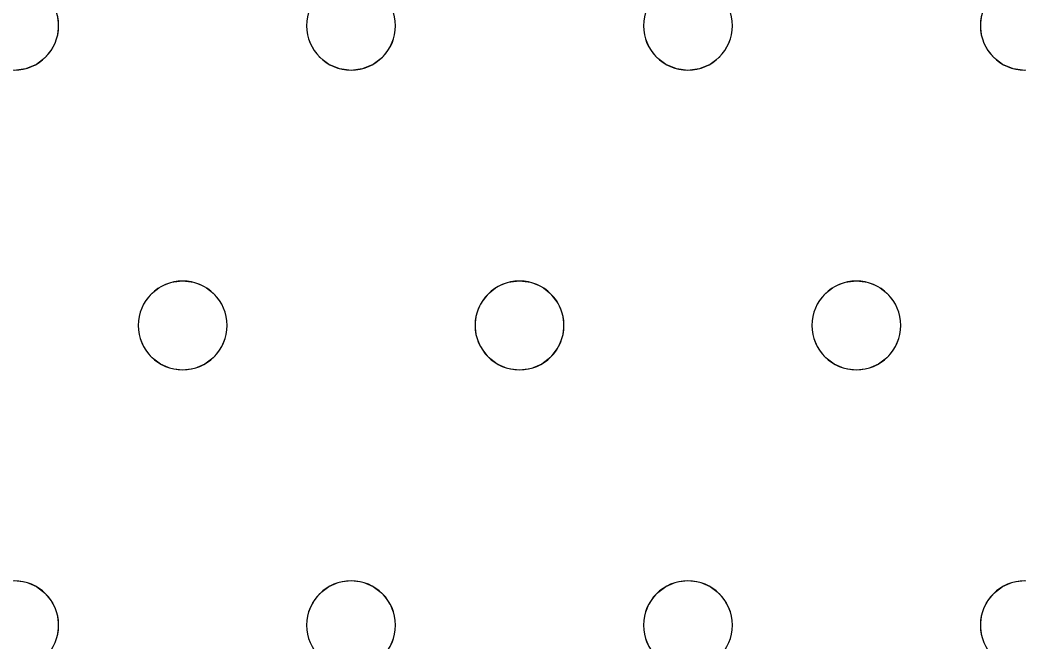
# Model space of a CAD drawing. Header units: millimetres. Extents: x -1 to 1601, y -701 to 1.
# Drawn here: x 896.6 to 986.6, y -315.5 to -259.5 of the extents above; entities that cross this region are included whole.
import ezdxf

# ---------------------------------------------------------------- set-up
doc = ezdxf.new("R2010")
doc.units = ezdxf.units.MM
doc.layers.add('IQ_200_3D', color=1, linetype='Continuous')
doc.layers.add('IQ_204_2D', color=7, linetype='Continuous')

msp = doc.modelspace()

# ---------------------------------------------------------------- linework, layer by layer
at = {"layer": 'IQ_200_3D', "lineweight": 18}
for points, invisible_edges in [([(122.762, -68.034, 850), (1477.238, -68.034, 850), (1477.238, -397.966, 850), (122.762, -397.966, 850)], 10), ([(122.762, -68.034, 860), (122.762, -397.966, 860), (1477.238, -397.966, 860), (1477.238, -68.034, 860)], 5), ([(922.587, -258.965, 888), (900.118, -260, 888), (899.981, -258.965, 888), (922.987, -258, 888)], 5), ([(900.118, -260, 890), (899.981, -258.965, 890), (899.981, -258.965, 888), (900.118, -260, 888)], 2), ([(922.451, -260, 888), (899.981, -261.035, 888), (900.118, -260, 888), (922.587, -258.965, 888)], 5), ([(900.118, -260, 890), (922.451, -260, 890), (922.587, -258.965, 890), (899.981, -258.965, 890)], 5), ([(922.587, -258.965, 890), (922.451, -260, 890), (922.451, -260, 888), (922.587, -258.965, 888)], 8), ([(930.451, -260, 890), (930.315, -258.965, 890), (930.315, -258.965, 888), (930.451, -260, 888)], 2), ([(930.451, -260, 888), (930.315, -258.965, 888), (952.921, -258.965, 888), (952.784, -260, 888)], 10), ([(930.451, -260, 890), (952.784, -260, 890), (952.921, -258.965, 890), (930.315, -258.965, 890)], 5), ([(952.921, -258.965, 890), (952.784, -260, 890), (952.784, -260, 888), (952.921, -258.965, 888)], 8), ([(960.784, -260, 890), (960.648, -258.965, 890), (960.648, -258.965, 888), (960.784, -260, 888)], 2), ([(983.254, -258.965, 888), (983.118, -260, 888), (960.784, -260, 888), (960.648, -258.965, 888)], 10), ([(960.784, -260, 890), (983.118, -260, 890), (983.254, -258.965, 890), (960.648, -258.965, 890)], 5), ([(983.254, -258.965, 890), (983.118, -260, 890), (983.118, -260, 888), (983.254, -258.965, 888)], 8), ([(922.587, -261.035, 888), (899.582, -262, 888), (899.981, -261.035, 888), (922.451, -260, 888)], 5), ([(899.981, -261.035, 890), (900.118, -260, 890), (900.118, -260, 888), (899.981, -261.035, 888)], 8), ([(899.981, -261.035, 890), (922.587, -261.035, 890), (922.451, -260, 890), (900.118, -260, 890)], 5), ([(922.451, -260, 890), (922.587, -261.035, 890), (922.587, -261.035, 888), (922.451, -260, 888)], 2), ([(930.315, -261.035, 890), (930.451, -260, 890), (930.451, -260, 888), (930.315, -261.035, 888)], 8), ([(930.315, -261.035, 888), (930.451, -260, 888), (952.784, -260, 888), (952.921, -261.035, 888)], 10), ([(952.784, -260, 890), (930.451, -260, 890), (930.315, -261.035, 890), (952.921, -261.035, 890)], 5), ([(952.784, -260, 890), (952.921, -261.035, 890), (952.921, -261.035, 888), (952.784, -260, 888)], 2), ([(960.648, -261.035, 890), (960.784, -260, 890), (960.784, -260, 888), (960.648, -261.035, 888)], 8), ([(960.648, -261.035, 888), (960.784, -260, 888), (983.118, -260, 888), (983.254, -261.035, 888)], 10), ([(960.648, -261.035, 890), (983.254, -261.035, 890), (983.118, -260, 890), (960.784, -260, 890)], 5), ([(983.118, -260, 890), (983.254, -261.035, 890), (983.254, -261.035, 888), (983.118, -260, 888)], 2), ([(899.582, -262, 890), (899.981, -261.035, 890), (899.981, -261.035, 888), (899.582, -262, 888)], 10), ([(922.587, -261.035, 888), (922.987, -262, 888), (899.582, -262, 888)], 14), ([(899.582, -262, 890), (922.987, -262, 890), (922.587, -261.035, 890), (899.981, -261.035, 890)], 5), ([(922.587, -261.035, 890), (922.987, -262, 890), (922.987, -262, 888), (922.587, -261.035, 888)], 10), ([(929.915, -262, 890), (930.315, -261.035, 890), (930.315, -261.035, 888), (929.915, -262, 888)], 10), ([(930.315, -261.035, 888), (952.921, -261.035, 888), (929.915, -262, 888)], 3), ([(953.32, -262, 888), (941.618, -283, 888), (929.915, -262, 888), (952.921, -261.035, 888)], 7), ([(953.32, -262, 890), (952.921, -261.035, 890), (929.915, -262, 890), (941.618, -283, 890)], 14), ([(929.915, -262, 890), (952.921, -261.035, 890), (930.315, -261.035, 890)], 3), ([(952.921, -261.035, 890), (953.32, -262, 890), (953.32, -262, 888), (952.921, -261.035, 888)], 10), ([(960.248, -262, 890), (960.648, -261.035, 890), (960.648, -261.035, 888), (960.248, -262, 888)], 10), ([(960.248, -262, 888), (960.648, -261.035, 888), (983.254, -261.035, 888), (983.653, -262, 888)], 10), ([(983.254, -261.035, 890), (960.648, -261.035, 890), (960.248, -262, 890)], 13), ([(960.248, -262, 890), (971.951, -283, 890), (983.653, -262, 890), (983.254, -261.035, 890)], 11), ([(983.254, -261.035, 890), (983.653, -262, 890), (983.653, -262, 888), (983.254, -261.035, 888)], 10), ([(898.946, -262.828, 890), (899.582, -262, 890), (899.582, -262, 888), (898.946, -262.828, 888)], 10), ([(899.582, -262, 888), (922.987, -262, 888), (911.284, -283, 888), (898.946, -262.828, 888)], 7), ([(899.582, -262, 890), (898.946, -262.828, 890), (911.284, -283, 890), (922.987, -262, 890)], 14), ([(923.622, -262.828, 888), (912.32, -283.136, 888), (911.284, -283, 888), (922.987, -262, 888)], 5), ([(923.622, -262.828, 890), (922.987, -262, 890), (911.284, -283, 890), (912.32, -283.136, 890)], 10), ([(922.987, -262, 890), (923.622, -262.828, 890), (923.622, -262.828, 888), (922.987, -262, 888)], 10), ([(929.279, -262.828, 890), (929.915, -262, 890), (929.915, -262, 888), (929.279, -262.828, 888)], 10), ([(929.279, -262.828, 888), (929.915, -262, 888), (941.618, -283, 888), (940.582, -283.136, 888)], 10), ([(929.915, -262, 890), (929.279, -262.828, 890), (941.618, -283, 890)], 14), ([(941.618, -283, 888), (953.32, -262, 888), (953.956, -262.828, 888), (942.653, -283.136, 888)], 5), ([(953.956, -262.828, 890), (953.32, -262, 890), (941.618, -283, 890), (942.653, -283.136, 890)], 10), ([(953.32, -262, 890), (953.956, -262.828, 890), (953.956, -262.828, 888), (953.32, -262, 888)], 10), ([(959.613, -262.828, 890), (960.248, -262, 890), (960.248, -262, 888), (959.613, -262.828, 888)], 10), ([(971.951, -283, 888), (959.613, -262.828, 888), (960.248, -262, 888), (983.653, -262, 888)], 13), ([(971.951, -283, 890), (960.248, -262, 890), (959.613, -262.828, 890), (970.916, -283.136, 890)], 5), ([(971.951, -283, 888), (983.653, -262, 888), (984.289, -262.828, 888), (972.986, -283.136, 888)], 5), ([(984.289, -262.828, 890), (983.653, -262, 890), (971.951, -283, 890), (972.986, -283.136, 890)], 10), ([(983.653, -262, 890), (984.289, -262.828, 890), (984.289, -262.828, 888), (983.653, -262, 888)], 10), ([(897.153, -263.864, 890), (898.118, -263.464, 890), (898.118, -263.464, 888), (897.153, -263.864, 888)], 10), ([(897.153, -263.864, 888), (898.118, -263.464, 888), (909.284, -283.536, 888), (908.456, -284.172, 888)], 10), ([(898.118, -263.464, 890), (897.153, -263.864, 890), (909.284, -283.536, 890), (910.249, -283.136, 890)], 10), ([(898.118, -263.464, 890), (898.946, -262.828, 890), (898.946, -262.828, 888), (898.118, -263.464, 888)], 10), ([(898.118, -263.464, 888), (898.946, -262.828, 888), (910.249, -283.136, 888), (909.284, -283.536, 888)], 10), ([(898.946, -262.828, 890), (898.118, -263.464, 890), (910.249, -283.136, 890), (911.284, -283, 890)], 10), ([(910.249, -283.136, 888), (898.946, -262.828, 888), (911.284, -283, 888)], 3), ([(912.32, -283.136, 888), (923.622, -262.828, 888), (924.451, -263.464, 888), (913.284, -283.536, 888)], 5), ([(924.451, -263.464, 890), (923.622, -262.828, 890), (912.32, -283.136, 890), (913.284, -283.536, 890)], 10), ([(913.284, -283.536, 888), (924.451, -263.464, 888), (925.416, -263.864, 888)], 13), ([(925.416, -263.864, 890), (924.451, -263.464, 890), (913.284, -283.536, 890), (914.113, -284.172, 890)], 10), ([(923.622, -262.828, 890), (924.451, -263.464, 890), (924.451, -263.464, 888), (923.622, -262.828, 888)], 10), ([(924.451, -263.464, 890), (925.416, -263.864, 890), (925.416, -263.864, 888), (924.451, -263.464, 888)], 10), ([(927.486, -263.864, 890), (928.451, -263.464, 890), (928.451, -263.464, 888), (927.486, -263.864, 888)], 10), ([(927.486, -263.864, 888), (928.451, -263.464, 888), (939.618, -283.536, 888), (938.789, -284.172, 888)], 10), ([(928.451, -263.464, 890), (927.486, -263.864, 890), (939.618, -283.536, 890), (940.582, -283.136, 890)], 10), ([(928.451, -263.464, 890), (929.279, -262.828, 890), (929.279, -262.828, 888), (928.451, -263.464, 888)], 10), ([(928.451, -263.464, 888), (929.279, -262.828, 888), (940.582, -283.136, 888), (939.618, -283.536, 888)], 10), ([(929.279, -262.828, 890), (928.451, -263.464, 890), (940.582, -283.136, 890), (941.618, -283, 890)], 10), ([(942.653, -283.136, 888), (953.956, -262.828, 888), (954.784, -263.464, 888), (943.618, -283.536, 888)], 5), ([(954.784, -263.464, 890), (953.956, -262.828, 890), (942.653, -283.136, 890), (943.618, -283.536, 890)], 10), ([(943.618, -283.536, 888), (954.784, -263.464, 888), (955.749, -263.864, 888), (944.446, -284.172, 888)], 5), ([(955.749, -263.864, 890), (954.784, -263.464, 890), (943.618, -283.536, 890), (944.446, -284.172, 890)], 10), ([(953.956, -262.828, 890), (954.784, -263.464, 890), (954.784, -263.464, 888), (953.956, -262.828, 888)], 10), ([(954.784, -263.464, 890), (955.749, -263.864, 890), (955.749, -263.864, 888), (954.784, -263.464, 888)], 10), ([(957.82, -263.864, 890), (958.784, -263.464, 890), (958.784, -263.464, 888), (957.82, -263.864, 888)], 10), ([(957.82, -263.864, 888), (958.784, -263.464, 888), (969.951, -283.536, 888), (969.122, -284.172, 888)], 10), ([(969.951, -283.536, 890), (958.784, -263.464, 890), (957.82, -263.864, 890), (969.122, -284.172, 890)], 5), ([(958.784, -263.464, 890), (959.613, -262.828, 890), (959.613, -262.828, 888), (958.784, -263.464, 888)], 10), ([(958.784, -263.464, 888), (959.613, -262.828, 888), (970.916, -283.136, 888), (969.951, -283.536, 888)], 10), ([(970.916, -283.136, 890), (959.613, -262.828, 890), (958.784, -263.464, 890), (969.951, -283.536, 890)], 5), ([(970.916, -283.136, 888), (959.613, -262.828, 888), (971.951, -283, 888)], 3), ([(972.986, -283.136, 888), (984.289, -262.828, 888), (985.118, -263.464, 888), (973.951, -283.536, 888)], 5), ([(985.118, -263.464, 890), (984.289, -262.828, 890), (972.986, -283.136, 890), (973.951, -283.536, 890)], 10), ([(973.951, -283.536, 888), (985.118, -263.464, 888), (986.082, -263.864, 888), (974.779, -284.172, 888)], 5), ([(986.082, -263.864, 890), (985.118, -263.464, 890), (973.951, -283.536, 890), (974.779, -284.172, 890)], 10), ([(984.289, -262.828, 890), (985.118, -263.464, 890), (985.118, -263.464, 888), (984.289, -262.828, 888)], 10), ([(985.118, -263.464, 890), (986.082, -263.864, 890), (986.082, -263.864, 888), (985.118, -263.464, 888)], 10), ([(896.118, -264, 888), (907.82, -285, 888), (884.415, -285, 888), (883.779, -284.172, 888)], 11), ([(907.82, -285, 890), (908.456, -284.172, 890), (896.118, -264, 890), (884.415, -285, 890)], 14), ([(897.153, -263.864, 888), (896.118, -264, 888), (896.118, -264, 890), (897.153, -263.864, 890)], 10), ([(896.118, -264, 888), (897.153, -263.864, 888), (908.456, -284.172, 888), (907.82, -285, 888)], 10), ([(897.153, -263.864, 890), (896.118, -264, 890), (908.456, -284.172, 890), (909.284, -283.536, 890)], 10), ([(925.416, -263.864, 888), (926.451, -264, 888), (914.113, -284.172, 888), (913.284, -283.536, 888)], 10), ([(926.451, -264, 890), (925.416, -263.864, 890), (914.113, -284.172, 890), (914.748, -285, 890)], 10), ([(914.748, -285, 888), (914.113, -284.172, 888), (926.451, -264, 888), (938.153, -285, 888)], 14), ([(938.153, -285, 890), (938.789, -284.172, 890), (926.451, -264, 890), (914.748, -285, 890)], 14), ([(926.451, -264, 888), (925.416, -263.864, 888), (925.416, -263.864, 890), (926.451, -264, 890)], 10), ([(927.486, -263.864, 888), (926.451, -264, 888), (926.451, -264, 890), (927.486, -263.864, 890)], 10), ([(926.451, -264, 888), (927.486, -263.864, 888), (938.789, -284.172, 888), (938.153, -285, 888)], 10), ([(927.486, -263.864, 890), (926.451, -264, 890), (938.789, -284.172, 890), (939.618, -283.536, 890)], 10), ([(944.446, -284.172, 888), (955.749, -263.864, 888), (956.784, -264, 888), (945.082, -285, 888)], 5), ([(956.784, -264, 890), (955.749, -263.864, 890), (944.446, -284.172, 890), (945.082, -285, 890)], 10), ([(968.487, -285, 888), (945.481, -285.965, 888), (945.082, -285, 888), (956.784, -264, 888)], 13), ([(968.487, -285, 890), (956.784, -264, 890), (945.082, -285, 890), (945.481, -285.965, 890)], 11), ([(956.784, -264, 888), (955.749, -263.864, 888), (955.749, -263.864, 890), (956.784, -264, 890)], 10), ([(957.82, -263.864, 888), (956.784, -264, 888), (956.784, -264, 890), (957.82, -263.864, 890)], 10), ([(956.784, -264, 888), (957.82, -263.864, 888), (969.122, -284.172, 888), (968.487, -285, 888)], 10), ([(969.122, -284.172, 890), (957.82, -263.864, 890), (956.784, -264, 890), (968.487, -285, 890)], 5), ([(974.779, -284.172, 888), (986.082, -263.864, 888), (987.118, -264, 888), (975.415, -285, 888)], 5), ([(987.118, -264, 890), (986.082, -263.864, 890), (974.779, -284.172, 890), (975.415, -285, 890)], 10), ([(998.82, -285, 888), (975.415, -285, 888), (987.118, -264, 888)], 15), ([(975.415, -285, 890), (975.815, -285.965, 890), (998.82, -285, 890), (987.118, -264, 890)], 14), ([(987.118, -264, 888), (986.082, -263.864, 888), (986.082, -263.864, 890), (987.118, -264, 890)], 10), ([(910.249, -283.136, 890), (909.284, -283.536, 890), (909.284, -283.536, 888), (910.249, -283.136, 888)], 10), ([(910.249, -283.136, 888), (911.284, -283, 888), (911.284, -283, 890), (910.249, -283.136, 890)], 10), ([(911.284, -283, 888), (912.32, -283.136, 888), (912.32, -283.136, 890), (911.284, -283, 890)], 10), ([(913.284, -283.536, 890), (912.32, -283.136, 890), (912.32, -283.136, 888), (913.284, -283.536, 888)], 10), ([(940.582, -283.136, 890), (939.618, -283.536, 890), (939.618, -283.536, 888), (940.582, -283.136, 888)], 10), ([(940.582, -283.136, 888), (941.618, -283, 888), (941.618, -283, 890), (940.582, -283.136, 890)], 10), ([(941.618, -283, 888), (942.653, -283.136, 888), (942.653, -283.136, 890), (941.618, -283, 890)], 10), ([(943.618, -283.536, 890), (942.653, -283.136, 890), (942.653, -283.136, 888), (943.618, -283.536, 888)], 10), ([(970.916, -283.136, 890), (969.951, -283.536, 890), (969.951, -283.536, 888), (970.916, -283.136, 888)], 10), ([(970.916, -283.136, 888), (971.951, -283, 888), (971.951, -283, 890), (970.916, -283.136, 890)], 10), ([(971.951, -283, 888), (972.986, -283.136, 888), (972.986, -283.136, 890), (971.951, -283, 890)], 10), ([(973.951, -283.536, 890), (972.986, -283.136, 890), (972.986, -283.136, 888), (973.951, -283.536, 888)], 10), ([(908.456, -284.172, 890), (907.82, -285, 890), (907.82, -285, 888), (908.456, -284.172, 888)], 10), ([(909.284, -283.536, 890), (908.456, -284.172, 890), (908.456, -284.172, 888), (909.284, -283.536, 888)], 10), ([(914.113, -284.172, 890), (913.284, -283.536, 890), (913.284, -283.536, 888), (914.113, -284.172, 888)], 10), ([(914.748, -285, 890), (914.113, -284.172, 890), (914.113, -284.172, 888), (914.748, -285, 888)], 10), ([(938.789, -284.172, 890), (938.153, -285, 890), (938.153, -285, 888), (938.789, -284.172, 888)], 10), ([(939.618, -283.536, 890), (938.789, -284.172, 890), (938.789, -284.172, 888), (939.618, -283.536, 888)], 10), ([(944.446, -284.172, 890), (943.618, -283.536, 890), (943.618, -283.536, 888), (944.446, -284.172, 888)], 10), ([(945.082, -285, 890), (944.446, -284.172, 890), (944.446, -284.172, 888), (945.082, -285, 888)], 10), ([(969.122, -284.172, 890), (968.487, -285, 890), (968.487, -285, 888), (969.122, -284.172, 888)], 10), ([(969.951, -283.536, 890), (969.122, -284.172, 890), (969.122, -284.172, 888), (969.951, -283.536, 888)], 10), ([(974.779, -284.172, 890), (973.951, -283.536, 890), (973.951, -283.536, 888), (974.779, -284.172, 888)], 10), ([(975.415, -285, 890), (974.779, -284.172, 890), (974.779, -284.172, 888), (975.415, -285, 888)], 10), ([(884.815, -285.965, 888), (884.415, -285, 888), (907.82, -285, 888), (907.421, -285.965, 888)], 10), ([(884.415, -285, 890), (884.815, -285.965, 890), (907.82, -285, 890)], 14), ([(884.815, -285.965, 890), (884.951, -287, 890), (907.421, -285.965, 890), (907.82, -285, 890)], 10), ([(907.82, -285, 890), (907.421, -285.965, 890), (907.421, -285.965, 888), (907.82, -285, 888)], 10), ([(915.148, -285.965, 890), (914.748, -285, 890), (914.748, -285, 888), (915.148, -285.965, 888)], 10), ([(915.148, -285.965, 888), (914.748, -285, 888), (938.153, -285, 888), (937.754, -285.965, 888)], 10), ([(915.148, -285.965, 890), (937.754, -285.965, 890), (938.153, -285, 890), (914.748, -285, 890)], 5), ([(938.153, -285, 890), (937.754, -285.965, 890), (937.754, -285.965, 888), (938.153, -285, 888)], 10), ([(945.481, -285.965, 890), (945.082, -285, 890), (945.082, -285, 888), (945.481, -285.965, 888)], 10), ([(968.087, -285.965, 888), (945.481, -285.965, 888), (968.487, -285, 888)], 3), ([(968.087, -285.965, 890), (968.487, -285, 890), (945.481, -285.965, 890), (945.618, -287, 890)], 10), ([(968.487, -285, 890), (968.087, -285.965, 890), (968.087, -285.965, 888), (968.487, -285, 888)], 10), ([(975.815, -285.965, 890), (975.415, -285, 890), (975.415, -285, 888), (975.815, -285.965, 888)], 10), ([(975.815, -285.965, 888), (975.415, -285, 888), (998.82, -285, 888), (998.421, -285.965, 888)], 10), ([(998.421, -285.965, 890), (998.82, -285, 890), (975.815, -285.965, 890), (975.951, -287, 890)], 10), ([(884.951, -287, 888), (884.815, -285.965, 888), (907.421, -285.965, 888), (907.284, -287, 888)], 10), ([(884.951, -287, 890), (884.815, -288.035, 890), (907.284, -287, 890), (907.421, -285.965, 890)], 10), ([(907.421, -285.965, 890), (907.284, -287, 890), (907.284, -287, 888), (907.421, -285.965, 888)], 8), ([(915.284, -287, 890), (915.148, -285.965, 890), (915.148, -285.965, 888), (915.284, -287, 888)], 2), ([(937.618, -287, 888), (915.148, -288.035, 888), (915.284, -287, 888), (937.754, -285.965, 888)], 5), ([(915.284, -287, 888), (915.148, -285.965, 888), (937.754, -285.965, 888)], 14), ([(937.754, -285.965, 890), (915.148, -285.965, 890), (915.284, -287, 890)], 13), ([(915.284, -287, 890), (915.148, -288.035, 890), (937.618, -287, 890), (937.754, -285.965, 890)], 10), ([(937.754, -285.965, 890), (937.618, -287, 890), (937.618, -287, 888), (937.754, -285.965, 888)], 8), ([(945.618, -287, 890), (945.481, -285.965, 890), (945.481, -285.965, 888), (945.618, -287, 888)], 2), ([(945.618, -287, 888), (945.481, -285.965, 888), (968.087, -285.965, 888), (967.951, -287, 888)], 10), ([(967.951, -287, 890), (968.087, -285.965, 890), (945.618, -287, 890)], 14), ([(968.087, -285.965, 890), (967.951, -287, 890), (967.951, -287, 888), (968.087, -285.965, 888)], 8), ([(975.951, -287, 890), (975.815, -285.965, 890), (975.815, -285.965, 888), (975.951, -287, 888)], 2), ([(975.951, -287, 888), (975.815, -285.965, 888), (998.421, -285.965, 888), (998.284, -287, 888)], 10), ([(998.284, -287, 890), (998.421, -285.965, 890), (975.951, -287, 890), (975.815, -288.035, 890)], 10), ([(907.421, -288.035, 890), (907.284, -287, 890), (884.815, -288.035, 890), (884.415, -289, 890)], 10), ([(884.815, -288.035, 888), (884.951, -287, 888), (907.284, -287, 888), (907.421, -288.035, 888)], 10), ([(907.284, -287, 890), (907.421, -288.035, 890), (907.421, -288.035, 888), (907.284, -287, 888)], 2), ([(937.754, -288.035, 888), (914.748, -289, 888), (915.148, -288.035, 888), (937.618, -287, 888)], 5), ([(937.754, -288.035, 890), (937.618, -287, 890), (915.148, -288.035, 890), (914.748, -289, 890)], 10), ([(915.148, -288.035, 890), (915.284, -287, 890), (915.284, -287, 888), (915.148, -288.035, 888)], 8), ([(937.618, -287, 890), (937.754, -288.035, 890), (937.754, -288.035, 888), (937.618, -287, 888)], 2), ([(968.087, -288.035, 888), (945.082, -289, 888), (945.481, -288.035, 888), (967.951, -287, 888)], 5), ([(945.481, -288.035, 890), (945.618, -287, 890), (945.618, -287, 888), (945.481, -288.035, 888)], 8), ([(967.951, -287, 888), (945.481, -288.035, 888), (945.618, -287, 888)], 13), ([(945.481, -288.035, 890), (968.087, -288.035, 890), (967.951, -287, 890), (945.618, -287, 890)], 5), ([(967.951, -287, 890), (968.087, -288.035, 890), (968.087, -288.035, 888), (967.951, -287, 888)], 2), ([(998.421, -288.035, 890), (998.284, -287, 890), (975.815, -288.035, 890), (975.415, -289, 890)], 10), ([(975.815, -288.035, 890), (975.951, -287, 890), (975.951, -287, 888), (975.815, -288.035, 888)], 8), ([(975.815, -288.035, 888), (975.951, -287, 888), (998.284, -287, 888), (998.421, -288.035, 888)], 10), ([(884.415, -289, 888), (884.815, -288.035, 888), (907.421, -288.035, 888), (907.82, -289, 888)], 10), ([(884.415, -289, 890), (896.118, -310, 890), (907.82, -289, 890), (907.421, -288.035, 890)], 11), ([(907.421, -288.035, 890), (907.82, -289, 890), (907.82, -289, 888), (907.421, -288.035, 888)], 10), ([(914.748, -289, 890), (915.148, -288.035, 890), (915.148, -288.035, 888), (914.748, -289, 888)], 10), ([(914.748, -289, 888), (937.754, -288.035, 888), (938.153, -289, 888), (926.451, -310, 888)], 13), ([(938.153, -289, 890), (937.754, -288.035, 890), (914.748, -289, 890), (926.451, -310, 890)], 14), ([(937.754, -288.035, 890), (938.153, -289, 890), (938.153, -289, 888), (937.754, -288.035, 888)], 10), ([(945.082, -289, 890), (945.481, -288.035, 890), (945.481, -288.035, 888), (945.082, -289, 888)], 10), ([(968.487, -289, 888), (945.082, -289, 888), (968.087, -288.035, 888)], 3), ([(968.487, -289, 890), (968.087, -288.035, 890), (945.082, -289, 890), (956.784, -310, 890)], 14), ([(945.082, -289, 890), (968.087, -288.035, 890), (945.481, -288.035, 890)], 3), ([(968.087, -288.035, 890), (968.487, -289, 890), (968.487, -289, 888), (968.087, -288.035, 888)], 10), ([(975.415, -289, 890), (975.815, -288.035, 890), (975.815, -288.035, 888), (975.415, -289, 888)], 10), ([(975.415, -289, 888), (975.815, -288.035, 888), (998.421, -288.035, 888), (998.82, -289, 888)], 10), ([(998.82, -289, 890), (998.421, -288.035, 890), (975.415, -289, 890), (987.118, -310, 890)], 14), ([(884.415, -289, 888), (907.82, -289, 888), (896.118, -310, 888)], 15), ([(896.118, -310, 888), (907.82, -289, 888), (908.456, -289.828, 888), (897.153, -310.136, 888)], 5), ([(908.456, -289.828, 890), (907.82, -289, 890), (896.118, -310, 890), (897.153, -310.136, 890)], 10), ([(907.82, -289, 890), (908.456, -289.828, 890), (908.456, -289.828, 888), (907.82, -289, 888)], 10), ([(914.113, -289.828, 890), (914.748, -289, 890), (914.748, -289, 888), (914.113, -289.828, 888)], 10), ([(914.748, -289, 888), (926.451, -310, 888), (914.113, -289.828, 888)], 3), ([(914.113, -289.828, 890), (926.451, -310, 890), (914.748, -289, 890)], 3), ([(938.789, -289.828, 888), (927.486, -310.136, 888), (926.451, -310, 888), (938.153, -289, 888)], 5), ([(938.789, -289.828, 890), (938.153, -289, 890), (926.451, -310, 890)], 14), ([(938.153, -289, 890), (938.789, -289.828, 890), (938.789, -289.828, 888), (938.153, -289, 888)], 10), ([(944.446, -289.828, 890), (945.082, -289, 890), (945.082, -289, 888), (944.446, -289.828, 888)], 10), ([(956.784, -310, 888), (944.446, -289.828, 888), (945.082, -289, 888), (968.487, -289, 888)], 13), ([(956.784, -310, 890), (945.082, -289, 890), (944.446, -289.828, 890), (955.749, -310.136, 890)], 5), ([(956.784, -310, 888), (968.487, -289, 888), (969.122, -289.828, 888)], 13), ([(956.784, -310, 890), (957.82, -310.136, 890), (969.122, -289.828, 890), (968.487, -289, 890)], 10), ([(968.487, -289, 890), (969.122, -289.828, 890), (969.122, -289.828, 888), (968.487, -289, 888)], 10), ([(974.779, -289.828, 890), (975.415, -289, 890), (975.415, -289, 888), (974.779, -289.828, 888)], 10), ([(975.415, -289, 888), (998.82, -289, 888), (987.118, -310, 888), (974.779, -289.828, 888)], 7), ([(974.779, -289.828, 890), (986.082, -310.136, 890), (987.118, -310, 890), (975.415, -289, 890)], 5), ([(897.153, -310.136, 888), (908.456, -289.828, 888), (909.284, -290.464, 888), (898.118, -310.536, 888)], 5), ([(909.284, -290.464, 890), (908.456, -289.828, 890), (897.153, -310.136, 890), (898.118, -310.536, 890)], 10), ([(898.118, -310.536, 888), (909.284, -290.464, 888), (910.249, -290.864, 888)], 13), ([(910.249, -290.864, 890), (909.284, -290.464, 890), (898.118, -310.536, 890), (898.946, -311.172, 890)], 10), ([(908.456, -289.828, 890), (909.284, -290.464, 890), (909.284, -290.464, 888), (908.456, -289.828, 888)], 10), ([(909.284, -290.464, 890), (910.249, -290.864, 890), (910.249, -290.864, 888), (909.284, -290.464, 888)], 10), ([(912.32, -290.864, 890), (913.284, -290.464, 890), (913.284, -290.464, 888), (912.32, -290.864, 888)], 10), ([(924.451, -310.536, 888), (912.32, -290.864, 888), (913.284, -290.464, 888), (925.416, -310.136, 888)], 5), ([(924.451, -310.536, 890), (925.416, -310.136, 890), (913.284, -290.464, 890), (912.32, -290.864, 890)], 10), ([(913.284, -290.464, 890), (914.113, -289.828, 890), (914.113, -289.828, 888), (913.284, -290.464, 888)], 10), ([(914.113, -289.828, 888), (926.451, -310, 888), (925.416, -310.136, 888), (913.284, -290.464, 888)], 5), ([(925.416, -310.136, 890), (926.451, -310, 890), (914.113, -289.828, 890), (913.284, -290.464, 890)], 10), ([(927.486, -310.136, 890), (939.618, -290.464, 890), (938.789, -289.828, 890), (926.451, -310, 890)], 5), ([(939.618, -290.464, 888), (927.486, -310.136, 888), (938.789, -289.828, 888)], 3), ([(928.451, -310.536, 888), (927.486, -310.136, 888), (939.618, -290.464, 888), (940.582, -290.864, 888)], 10), ([(928.451, -310.536, 890), (940.582, -290.864, 890), (939.618, -290.464, 890), (927.486, -310.136, 890)], 5), ([(938.789, -289.828, 890), (939.618, -290.464, 890), (939.618, -290.464, 888), (938.789, -289.828, 888)], 10), ([(939.618, -290.464, 890), (940.582, -290.864, 890), (940.582, -290.864, 888), (939.618, -290.464, 888)], 10), ([(942.653, -290.864, 890), (943.618, -290.464, 890), (943.618, -290.464, 888), (942.653, -290.864, 888)], 10), ([(954.784, -310.536, 888), (953.956, -311.172, 888), (942.653, -290.864, 888), (943.618, -290.464, 888)], 10), ([(942.653, -290.864, 890), (953.956, -311.172, 890), (954.784, -310.536, 890), (943.618, -290.464, 890)], 5), ([(943.618, -290.464, 890), (944.446, -289.828, 890), (944.446, -289.828, 888), (943.618, -290.464, 888)], 10), ([(943.618, -290.464, 888), (944.446, -289.828, 888), (955.749, -310.136, 888), (954.784, -310.536, 888)], 10), ([(955.749, -310.136, 890), (944.446, -289.828, 890), (943.618, -290.464, 890), (954.784, -310.536, 890)], 5), ([(944.446, -289.828, 888), (956.784, -310, 888), (955.749, -310.136, 888)], 13), ([(969.122, -289.828, 888), (969.951, -290.464, 888), (957.82, -310.136, 888), (956.784, -310, 888)], 10), ([(969.951, -290.464, 890), (969.122, -289.828, 890), (957.82, -310.136, 890), (958.784, -310.536, 890)], 10), ([(969.951, -290.464, 888), (970.916, -290.864, 888), (958.784, -310.536, 888), (957.82, -310.136, 888)], 10), ([(970.916, -290.864, 890), (969.951, -290.464, 890), (958.784, -310.536, 890), (959.613, -311.172, 890)], 10), ([(969.122, -289.828, 890), (969.951, -290.464, 890), (969.951, -290.464, 888), (969.122, -289.828, 888)], 10), ([(969.951, -290.464, 890), (970.916, -290.864, 890), (970.916, -290.864, 888), (969.951, -290.464, 888)], 10), ([(972.986, -290.864, 890), (973.951, -290.464, 890), (973.951, -290.464, 888), (972.986, -290.864, 888)], 10), ([(985.118, -310.536, 888), (984.289, -311.172, 888), (972.986, -290.864, 888), (973.951, -290.464, 888)], 10), ([(972.986, -290.864, 890), (984.289, -311.172, 890), (985.118, -310.536, 890), (973.951, -290.464, 890)], 5), ([(973.951, -290.464, 890), (974.779, -289.828, 890), (974.779, -289.828, 888), (973.951, -290.464, 888)], 10), ([(986.082, -310.136, 888), (973.951, -290.464, 888), (974.779, -289.828, 888), (987.118, -310, 888)], 5), ([(973.951, -290.464, 890), (985.118, -310.536, 890), (986.082, -310.136, 890), (974.779, -289.828, 890)], 5), ([(973.951, -290.464, 888), (986.082, -310.136, 888), (985.118, -310.536, 888)], 13), ([(910.249, -290.864, 888), (911.284, -291, 888), (898.946, -311.172, 888), (898.118, -310.536, 888)], 10), ([(911.284, -291, 890), (910.249, -290.864, 890), (898.946, -311.172, 890), (899.582, -312, 890)], 10), ([(899.582, -312, 888), (898.946, -311.172, 888), (911.284, -291, 888), (922.987, -312, 888)], 14), ([(922.987, -312, 890), (923.622, -311.172, 890), (911.284, -291, 890), (899.582, -312, 890)], 14), ([(911.284, -291, 888), (910.249, -290.864, 888), (910.249, -290.864, 890), (911.284, -291, 890)], 10), ([(912.32, -290.864, 888), (911.284, -291, 888), (911.284, -291, 890), (912.32, -290.864, 890)], 10), ([(923.622, -311.172, 888), (922.987, -312, 888), (911.284, -291, 888), (912.32, -290.864, 888)], 10), ([(923.622, -311.172, 890), (924.451, -310.536, 890), (912.32, -290.864, 890), (911.284, -291, 890)], 10), ([(924.451, -310.536, 888), (923.622, -311.172, 888), (912.32, -290.864, 888)], 14), ([(929.279, -311.172, 888), (928.451, -310.536, 888), (940.582, -290.864, 888), (941.618, -291, 888)], 10), ([(929.279, -311.172, 890), (941.618, -291, 890), (940.582, -290.864, 890), (928.451, -310.536, 890)], 5), ([(941.618, -291, 888), (953.32, -312, 888), (929.915, -312, 888), (929.279, -311.172, 888)], 11), ([(929.915, -312, 890), (953.32, -312, 890), (941.618, -291, 890), (929.279, -311.172, 890)], 7), ([(941.618, -291, 888), (940.582, -290.864, 888), (940.582, -290.864, 890), (941.618, -291, 890)], 10), ([(942.653, -290.864, 888), (941.618, -291, 888), (941.618, -291, 890), (942.653, -290.864, 890)], 10), ([(941.618, -291, 888), (942.653, -290.864, 888), (953.956, -311.172, 888), (953.32, -312, 888)], 10), ([(941.618, -291, 890), (953.32, -312, 890), (953.956, -311.172, 890), (942.653, -290.864, 890)], 5), ([(970.916, -290.864, 888), (971.951, -291, 888), (959.613, -311.172, 888), (958.784, -310.536, 888)], 10), ([(959.613, -311.172, 890), (960.248, -312, 890), (971.951, -291, 890), (970.916, -290.864, 890)], 10), ([(971.951, -291, 888), (983.653, -312, 888), (960.248, -312, 888), (959.613, -311.172, 888)], 11), ([(983.653, -312, 890), (971.951, -291, 890), (960.248, -312, 890), (960.648, -312.965, 890)], 11), ([(971.951, -291, 888), (970.916, -290.864, 888), (970.916, -290.864, 890), (971.951, -291, 890)], 10), ([(972.986, -290.864, 888), (971.951, -291, 888), (971.951, -291, 890), (972.986, -290.864, 890)], 10), ([(971.951, -291, 888), (972.986, -290.864, 888), (984.289, -311.172, 888), (983.653, -312, 888)], 10), ([(971.951, -291, 890), (983.653, -312, 890), (984.289, -311.172, 890), (972.986, -290.864, 890)], 5), ([(896.118, -310, 888), (897.153, -310.136, 888), (897.153, -310.136, 890), (896.118, -310, 890)], 10), ([(898.118, -310.536, 890), (897.153, -310.136, 890), (897.153, -310.136, 888), (898.118, -310.536, 888)], 10), ([(925.416, -310.136, 890), (924.451, -310.536, 890), (924.451, -310.536, 888), (925.416, -310.136, 888)], 10), ([(925.416, -310.136, 888), (926.451, -310, 888), (926.451, -310, 890), (925.416, -310.136, 890)], 10), ([(926.451, -310, 888), (927.486, -310.136, 888), (927.486, -310.136, 890), (926.451, -310, 890)], 10), ([(928.451, -310.536, 890), (927.486, -310.136, 890), (927.486, -310.136, 888), (928.451, -310.536, 888)], 10), ([(955.749, -310.136, 890), (954.784, -310.536, 890), (954.784, -310.536, 888), (955.749, -310.136, 888)], 10), ([(955.749, -310.136, 888), (956.784, -310, 888), (956.784, -310, 890), (955.749, -310.136, 890)], 10), ([(956.784, -310, 888), (957.82, -310.136, 888), (957.82, -310.136, 890), (956.784, -310, 890)], 10), ([(958.784, -310.536, 890), (957.82, -310.136, 890), (957.82, -310.136, 888), (958.784, -310.536, 888)], 10), ([(986.082, -310.136, 890), (985.118, -310.536, 890), (985.118, -310.536, 888), (986.082, -310.136, 888)], 10), ([(986.082, -310.136, 888), (987.118, -310, 888), (987.118, -310, 890), (986.082, -310.136, 890)], 10), ([(898.946, -311.172, 890), (898.118, -310.536, 890), (898.118, -310.536, 888), (898.946, -311.172, 888)], 10), ([(899.582, -312, 890), (898.946, -311.172, 890), (898.946, -311.172, 888), (899.582, -312, 888)], 10), ([(923.622, -311.172, 890), (922.987, -312, 890), (922.987, -312, 888), (923.622, -311.172, 888)], 10), ([(924.451, -310.536, 890), (923.622, -311.172, 890), (923.622, -311.172, 888), (924.451, -310.536, 888)], 10), ([(929.279, -311.172, 890), (928.451, -310.536, 890), (928.451, -310.536, 888), (929.279, -311.172, 888)], 10), ([(929.915, -312, 890), (929.279, -311.172, 890), (929.279, -311.172, 888), (929.915, -312, 888)], 10), ([(953.956, -311.172, 890), (953.32, -312, 890), (953.32, -312, 888), (953.956, -311.172, 888)], 10), ([(954.784, -310.536, 890), (953.956, -311.172, 890), (953.956, -311.172, 888), (954.784, -310.536, 888)], 10), ([(959.613, -311.172, 890), (958.784, -310.536, 890), (958.784, -310.536, 888), (959.613, -311.172, 888)], 10), ([(960.248, -312, 890), (959.613, -311.172, 890), (959.613, -311.172, 888), (960.248, -312, 888)], 10), ([(984.289, -311.172, 890), (983.653, -312, 890), (983.653, -312, 888), (984.289, -311.172, 888)], 10), ([(985.118, -310.536, 890), (984.289, -311.172, 890), (984.289, -311.172, 888), (985.118, -310.536, 888)], 10), ([(899.981, -312.965, 890), (899.582, -312, 890), (899.582, -312, 888), (899.981, -312.965, 888)], 10), ([(899.981, -312.965, 888), (899.582, -312, 888), (922.987, -312, 888)], 14), ([(922.987, -312, 890), (899.582, -312, 890), (899.981, -312.965, 890), (922.587, -312.965, 890)], 5), ([(922.587, -312.965, 888), (900.118, -314, 888), (899.981, -312.965, 888), (922.987, -312, 888)], 5), ([(922.987, -312, 890), (922.587, -312.965, 890), (922.587, -312.965, 888), (922.987, -312, 888)], 10), ([(930.315, -312.965, 890), (929.915, -312, 890), (929.915, -312, 888), (930.315, -312.965, 888)], 10), ([(930.315, -312.965, 888), (929.915, -312, 888), (953.32, -312, 888), (952.921, -312.965, 888)], 10), ([(953.32, -312, 890), (929.915, -312, 890), (930.315, -312.965, 890), (952.921, -312.965, 890)], 5), ([(953.32, -312, 890), (952.921, -312.965, 890), (952.921, -312.965, 888), (953.32, -312, 888)], 10), ([(960.648, -312.965, 890), (960.248, -312, 890), (960.248, -312, 888), (960.648, -312.965, 888)], 10), ([(960.648, -312.965, 888), (960.248, -312, 888), (983.653, -312, 888), (983.254, -312.965, 888)], 10), ([(960.648, -312.965, 890), (983.254, -312.965, 890), (983.653, -312, 890)], 13), ([(983.653, -312, 890), (983.254, -312.965, 890), (983.254, -312.965, 888), (983.653, -312, 888)], 10), ([(900.118, -314, 890), (899.981, -312.965, 890), (899.981, -312.965, 888), (900.118, -314, 888)], 2), ([(922.451, -314, 888), (899.981, -315.035, 888), (900.118, -314, 888), (922.587, -312.965, 888)], 5), ([(922.451, -314, 890), (922.587, -312.965, 890), (900.118, -314, 890), (899.981, -315.035, 890)], 10), ([(900.118, -314, 890), (922.587, -312.965, 890), (899.981, -312.965, 890)], 3), ([(922.587, -312.965, 890), (922.451, -314, 890), (922.451, -314, 888), (922.587, -312.965, 888)], 8), ([(930.451, -314, 890), (930.315, -312.965, 890), (930.315, -312.965, 888), (930.451, -314, 888)], 2), ([(952.921, -312.965, 888), (952.784, -314, 888), (930.451, -314, 888), (930.315, -312.965, 888)], 10), ([(930.451, -314, 890), (952.784, -314, 890), (952.921, -312.965, 890), (930.315, -312.965, 890)], 5), ([(952.921, -312.965, 890), (952.784, -314, 890), (952.784, -314, 888), (952.921, -312.965, 888)], 8), ([(960.784, -314, 890), (960.648, -312.965, 890), (960.648, -312.965, 888), (960.784, -314, 888)], 2), ([(983.254, -312.965, 888), (983.118, -314, 888), (960.784, -314, 888), (960.648, -312.965, 888)], 10), ([(960.784, -314, 890), (983.118, -314, 890), (983.254, -312.965, 890), (960.648, -312.965, 890)], 5), ([(983.254, -312.965, 890), (983.118, -314, 890), (983.118, -314, 888), (983.254, -312.965, 888)], 8), ([(922.587, -315.035, 888), (899.582, -316, 888), (899.981, -315.035, 888), (922.451, -314, 888)], 5), ([(899.981, -315.035, 890), (900.118, -314, 890), (900.118, -314, 888), (899.981, -315.035, 888)], 8), ([(899.981, -315.035, 890), (922.587, -315.035, 890), (922.451, -314, 890)], 13), ([(922.451, -314, 890), (922.587, -315.035, 890), (922.587, -315.035, 888), (922.451, -314, 888)], 2), ([(930.315, -315.035, 890), (930.451, -314, 890), (930.451, -314, 888), (930.315, -315.035, 888)], 8), ([(930.315, -315.035, 888), (930.451, -314, 888), (952.784, -314, 888), (952.921, -315.035, 888)], 10), ([(952.784, -314, 890), (930.451, -314, 890), (930.315, -315.035, 890), (952.921, -315.035, 890)], 5), ([(952.784, -314, 890), (952.921, -315.035, 890), (952.921, -315.035, 888), (952.784, -314, 888)], 2), ([(960.648, -315.035, 890), (960.784, -314, 890), (960.784, -314, 888), (960.648, -315.035, 888)], 8), ([(960.648, -315.035, 888), (960.784, -314, 888), (983.118, -314, 888), (983.254, -315.035, 888)], 10), ([(983.118, -314, 890), (960.784, -314, 890), (960.648, -315.035, 890), (983.254, -315.035, 890)], 5), ([(983.118, -314, 890), (983.254, -315.035, 890), (983.254, -315.035, 888), (983.118, -314, 888)], 2), ([(899.582, -316, 890), (899.981, -315.035, 890), (899.981, -315.035, 888), (899.582, -316, 888)], 10), ([(922.987, -316, 888), (899.582, -316, 888), (922.587, -315.035, 888)], 3), ([(899.582, -316, 890), (922.987, -316, 890), (922.587, -315.035, 890), (899.981, -315.035, 890)], 5), ([(922.587, -315.035, 890), (922.987, -316, 890), (922.987, -316, 888), (922.587, -315.035, 888)], 10), ([(929.915, -316, 890), (930.315, -315.035, 890), (930.315, -315.035, 888), (929.915, -316, 888)], 10), ([(952.921, -315.035, 888), (953.32, -316, 888), (929.915, -316, 888), (930.315, -315.035, 888)], 10), ([(953.32, -316, 890), (952.921, -315.035, 890), (929.915, -316, 890), (941.618, -337, 890)], 14), ([(929.915, -316, 890), (952.921, -315.035, 890), (930.315, -315.035, 890)], 3), ([(952.921, -315.035, 890), (953.32, -316, 890), (953.32, -316, 888), (952.921, -315.035, 888)], 10), ([(960.248, -316, 890), (960.648, -315.035, 890), (960.648, -315.035, 888), (960.248, -316, 888)], 10), ([(960.248, -316, 888), (960.648, -315.035, 888), (983.254, -315.035, 888), (983.653, -316, 888)], 10), ([(983.254, -315.035, 890), (960.648, -315.035, 890), (960.248, -316, 890), (983.653, -316, 890)], 5), ([(983.254, -315.035, 890), (983.653, -316, 890), (983.653, -316, 888), (983.254, -315.035, 888)], 10)]:
    msp.add_3dface(points, dxfattribs=dict(at, invisible_edges=invisible_edges))
at = {"layer": 'IQ_204_2D'}
for centre, start, end in [((896.118, -260), 360, 180), ((926.451, -260), 0, 180), ((956.784, -260), 0, 180), ((987.118, -260), 0, 180), ((896.118, -260), 180, 360), ((926.451, -260), 180, 0), ((956.784, -260), 180, 0), ((987.118, -260), 180, 360), ((911.284, -287), 0, 180), ((941.618, -287), 360, 180), ((971.951, -287), 0, 180), ((911.284, -287), 180, 360), ((941.618, -287), 180, 360), ((971.951, -287), 180, 360), ((896.118, -314), 360, 180), ((926.451, -314), 0, 180), ((956.784, -314), 360, 180), ((987.118, -314), 0, 180), ((896.118, -314), 180, 360), ((926.451, -314), 180, 360), ((956.784, -314), 180, 360), ((987.118, -314), 180, 360)]:
    msp.add_arc(centre, 4, start, end, dxfattribs=at)

# ---------------------------------------------------------------- meshes
at = {"layer": 'IQ_200_3D', "lineweight": 18}
mesh = msp.add_polyface(dxfattribs=at)
corners = [(1600, 0, 850), (1600, -700, 850), (0, -700, 850), (0, 0, 850), (1210.5, -594, 850), (1211.556, -602.023, 850), (1214.653, -609.5, 850), (1219.58, -615.92, 850), (1226, -620.847, 850), (1233.477, -623.944, 850), (1241.5, -625, 850), (1459.5, -625, 850), (1467.523, -623.944, 850), (1475, -620.847, 850), (1481.42, -615.92, 850), (1486.347, -609.5, 850), (1489.444, -602.023, 850), (1490.5, -594, 850), (1490.5, -476, 850), (1489.444, -467.977, 850), (1486.347, -460.5, 850), (1481.42, -454.08, 850), (1475, -449.153, 850), (1467.523, -446.056, 850), (1459.5, -445, 850), (1241.5, -445, 850), (1233.477, -446.056, 850), (1226, -449.153, 850), (1219.58, -454.08, 850), (1214.653, -460.5, 850), (1211.556, -467.977, 850), (1210.5, -476, 850), (1477.5, -68.034, 850), (122.5, -68.034, 850), (110.412, -69.625, 850), (99.148, -74.291, 850), (89.475, -81.713, 850), (82.053, -91.386, 850), (77.388, -102.65, 850), (75.796, -114.738, 850), (75.796, -351.262, 850), (77.388, -363.35, 850), (82.053, -374.614, 850), (89.475, -384.287, 850), (99.148, -391.709, 850), (110.412, -396.375, 850), (122.5, -397.966, 850), (1477.5, -397.966, 850), (1489.588, -396.375, 850), (1500.852, -391.709, 850), (1510.525, -384.287, 850), (1517.947, -374.614, 850), (1522.612, -363.35, 850), (1524.204, -351.262, 850), (1524.204, -114.738, 850), (1522.612, -102.65, 850), (1517.947, -91.386, 850), (1510.525, -81.713, 850), (1500.852, -74.291, 850), (1489.588, -69.625, 850)]
mesh.append_faces([[corners[k] for k in face] for face in [(37, 3, 36), (35, 3, 34), (4, 46, 31), (31, 46, 30), (55, 0, 54), (16, 1, 15), (14, 1, 13), (21, 49, 20), (11, 1, 10)]], dxfattribs={"vtx0": -1, "vtx1": -1})
mesh.append_faces([[corners[k] for k in face] for face in [(3, 37, 38), (3, 38, 39), (3, 39, 40, 2), (2, 40, 41), (46, 4, 5), (2, 6, 7), (46, 29, 30), (46, 28, 29), (26, 46, 47, 25), (46, 26, 27), (0, 59, 32, 3), (20, 49, 50, 19), (47, 24, 25), (0, 55, 56), (1, 52, 53), (19, 50, 51, 18), (1, 16, 17)]], dxfattribs={"vtx0": -1, "vtx2": -1})
mesh.append_faces([[corners[k] for k in face] for face in [(2, 45, 46, 5), (1, 17, 18, 51)]], dxfattribs={"vtx0": -1, "vtx2": -1, "vtx3": -1})
mesh.append_faces([[corners[k] for k in face] for face in [(41, 42, 2), (35, 36, 3), (33, 34, 3, 32), (43, 44, 2), (44, 45, 2), (42, 43, 2), (5, 6, 2), (27, 28, 46), (7, 8, 2), (8, 9, 2), (58, 59, 0), (56, 57, 0), (57, 58, 0), (51, 52, 1), (23, 24, 47), (11, 12, 1), (12, 13, 1), (14, 15, 1)]], dxfattribs={"vtx1": -1, "vtx2": -1})
mesh.append_faces([[corners[k] for k in face] for face in [(1, 2, 9, 10), (47, 48, 22, 23), (48, 49, 21, 22), (53, 54, 0, 1)]], dxfattribs={"vtx1": -1, "vtx3": -1})
mesh = msp.add_polyface(dxfattribs=at)
corners = [(1600, -700, 900), (1600, -23, 900), (0, -23, 900), (0, -700, 900), (90, -35.113, 900), (1510, -35.113, 900), (1529.382, -37.665, 900), (1547.443, -45.146, 900), (1562.953, -57.047, 900), (1574.854, -72.557, 900), (1582.335, -90.618, 900), (1584.887, -110, 900), (1584.887, -610, 900), (1582.335, -629.382, 900), (1574.854, -647.443, 900), (1562.953, -662.953, 900), (1547.443, -674.854, 900), (1529.382, -682.335, 900), (1510, -684.887, 900), (90, -684.887, 900), (70.618, -682.335, 900), (52.557, -674.854, 900), (37.047, -662.953, 900), (25.146, -647.443, 900), (17.665, -629.382, 900), (15.113, -610, 900), (15.113, -110, 900), (17.665, -90.618, 900), (25.146, -72.557, 900), (37.047, -57.047, 900), (52.557, -45.146, 900), (70.618, -37.665, 900)]
mesh.append_faces([[corners[k] for k in face] for face in [(9, 1, 8), (14, 0, 13), (31, 2, 30), (28, 2, 27), (21, 3, 20), (23, 3, 22)]], dxfattribs={"vtx0": -1, "vtx1": -1})
mesh.append_faces([[corners[k] for k in face] for face in [(1, 9, 10), (1, 11, 12, 0), (0, 14, 15), (0, 18, 19), (2, 28, 29), (3, 23, 24)]], dxfattribs={"vtx0": -1, "vtx2": -1})
mesh.append_faces([[corners[k] for k in face] for face in [(10, 11, 1), (5, 6, 1), (7, 8, 1), (6, 7, 1), (12, 13, 0), (15, 16, 0), (17, 18, 0), (16, 17, 0), (31, 4, 2), (29, 30, 2), (26, 27, 2), (21, 22, 3), (24, 25, 3)]], dxfattribs={"vtx1": -1, "vtx2": -1})
mesh.append_faces([[corners[k] for k in face] for face in [(4, 5, 1, 2), (25, 26, 2, 3), (19, 20, 3, 0)]], dxfattribs={"vtx1": -1, "vtx3": -1})
mesh = msp.add_polyface(dxfattribs=at)
corners = [(1510, -48.392, 890), (90, -48.392, 890), (66.424, -53.082, 890), (46.437, -66.437, 890), (33.082, -86.424, 890), (28.392, -110, 890), (28.392, -610, 890), (33.082, -633.576, 890), (46.437, -653.563, 890), (66.424, -666.918, 890), (90, -671.608, 890), (1510, -671.608, 890), (1533.576, -666.918, 890), (1553.563, -653.563, 890), (1566.918, -633.576, 890), (1571.608, -610, 890), (1571.608, -110, 890), (1566.918, -86.424, 890), (1553.563, -66.437, 890), (1533.576, -53.082, 890), (122.5, -418.034, 890), (1477.5, -418.034, 890), (1489.656, -419.634, 890), (1500.983, -424.326, 890), (1510.71, -431.79, 890), (1518.174, -441.517, 890), (1522.866, -452.844, 890), (1524.466, -465, 890), (1524.466, -605, 890), (1522.866, -617.156, 890), (1518.174, -628.483, 890), (1510.71, -638.21, 890), (1500.983, -645.674, 890), (1489.656, -650.366, 890), (1477.5, -651.966, 890), (122.5, -651.966, 890), (110.344, -650.366, 890), (99.017, -645.674, 890), (89.29, -638.21, 890), (81.826, -628.483, 890), (77.134, -617.156, 890), (75.534, -605, 890), (75.534, -465, 890), (77.134, -452.844, 890), (81.826, -441.517, 890), (89.29, -431.79, 890), (99.017, -424.326, 890), (110.344, -419.634, 890), (122.5, -68.034, 890), (1477.5, -68.034, 890), (1489.588, -69.625, 890), (1500.852, -74.291, 890), (1510.525, -81.713, 890), (1517.947, -91.386, 890), (1522.612, -102.65, 890), (1524.204, -114.738, 890), (1524.204, -351.262, 890), (1522.612, -363.35, 890), (1517.947, -374.614, 890), (1510.525, -384.287, 890), (1500.852, -391.709, 890), (1489.588, -396.375, 890), (1477.5, -397.966, 890), (122.5, -397.966, 890), (110.412, -396.375, 890), (99.148, -391.709, 890), (89.475, -384.287, 890), (82.053, -374.614, 890), (77.388, -363.35, 890), (75.796, -351.262, 890), (75.796, -114.738, 890), (77.388, -102.65, 890), (82.053, -91.386, 890), (89.475, -81.713, 890), (99.148, -74.291, 890), (110.412, -69.625, 890)]
mesh.append_faces([[corners[k] for k in face] for face in [(65, 47, 64), (75, 1, 74), (71, 5, 70), (73, 2, 72)]], dxfattribs={"vtx0": -1, "vtx1": -1})
mesh.append_faces([[corners[k] for k in face] for face in [(15, 28, 29, 14), (11, 32, 33), (16, 55, 56, 15), (54, 17, 18, 53), (53, 18, 19, 52), (52, 19, 0, 51), (0, 50, 51), (10, 37, 38, 9), (64, 47, 20, 63), (8, 39, 40, 7), (39, 8, 9, 38), (69, 42, 43), (1, 75, 48, 0), (3, 71, 72, 2)]], dxfattribs={"vtx0": -1, "vtx2": -1})
mesh.append_faces([[corners[k] for k in face] for face in [(6, 41, 42, 69)]], dxfattribs={"vtx0": -1, "vtx2": -1, "vtx3": -1})
mesh.append_faces([[corners[k] for k in face] for face in [(11, 33, 34, 35), (71, 3, 4, 5)]], dxfattribs={"vtx0": -1, "vtx3": -1})
mesh.append_faces([[corners[k] for k in face] for face in [(49, 50, 0, 48), (36, 37, 10)]], dxfattribs={"vtx1": -1, "vtx2": -1})
mesh.append_faces([[corners[k] for k in face] for face in [(27, 28, 15, 56)]], dxfattribs={"vtx1": -1, "vtx2": -1, "vtx3": -1})
mesh.append_faces([[corners[k] for k in face] for face in [(13, 14, 29, 30), (12, 13, 30, 31), (26, 27, 56, 57), (31, 32, 11, 12), (24, 25, 58, 59), (21, 22, 61, 62), (22, 23, 60, 61), (23, 24, 59, 60), (25, 26, 57, 58), (54, 55, 16, 17), (20, 21, 62, 63), (35, 36, 10, 11), (45, 46, 66, 67), (46, 47, 65, 66), (6, 7, 40, 41), (43, 44, 68, 69), (44, 45, 67, 68), (73, 74, 1, 2), (69, 70, 5, 6)]], dxfattribs={"vtx1": -1, "vtx3": -1})

doc.saveas('drawing.dxf')
